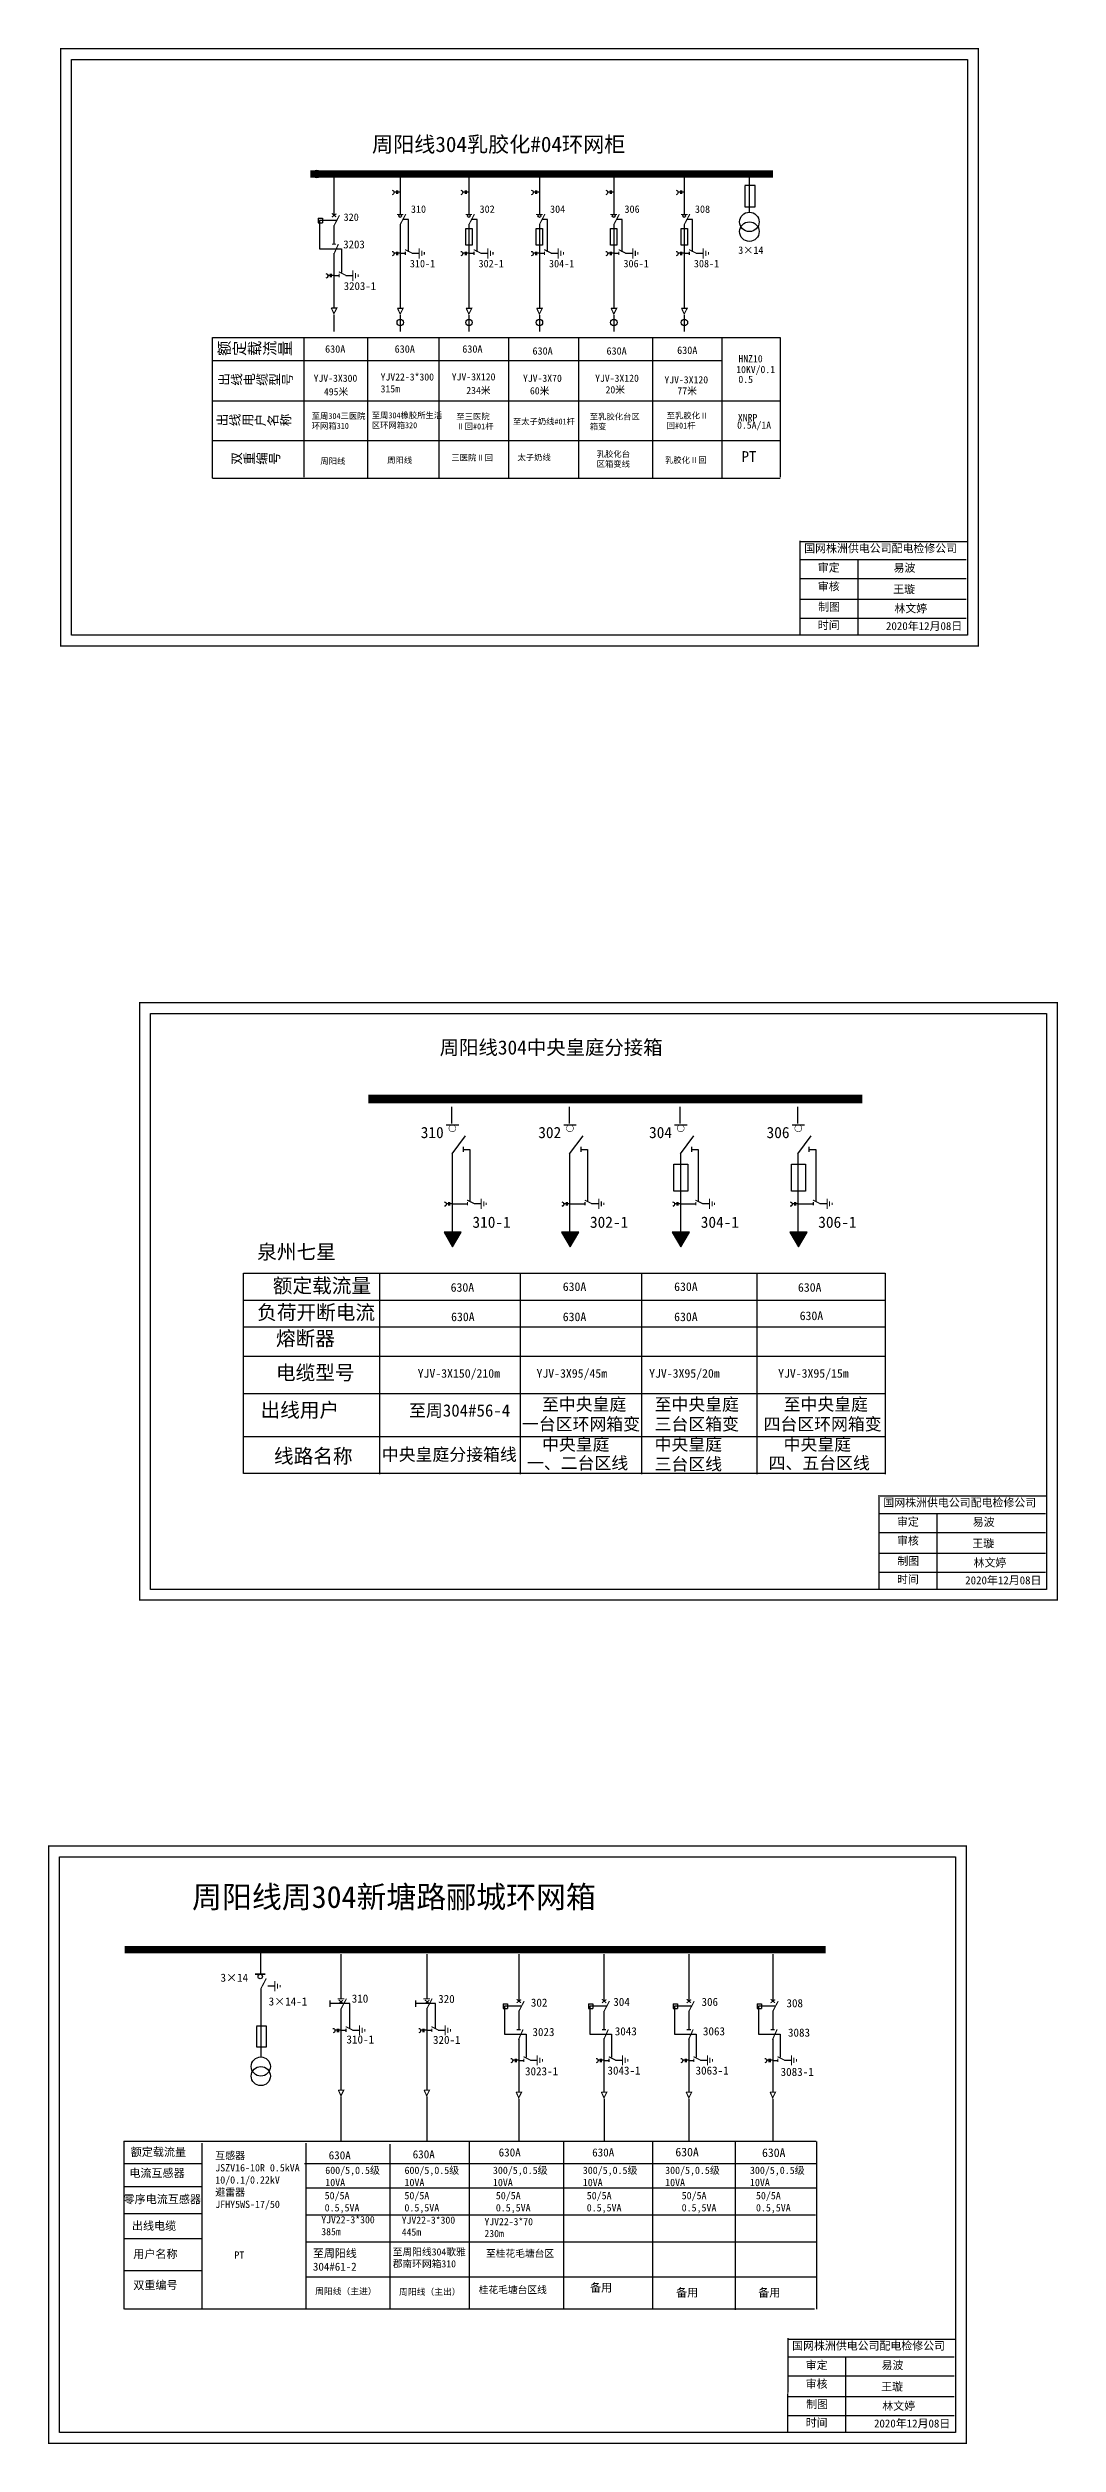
# Model space of a CAD drawing. Extents: x -172 to 477, y -577 to -246.
# Drawn here: x 147.8 to 285.9, y -577.1 to -249.4 of the extents above; entities that cross this region are included whole.
import ezdxf

# ---------------------------------------------------------------- set-up
doc = ezdxf.new("R2010")
doc.units = 0
doc.header["$LTSCALE"] = 0.774411
doc.linetypes.add('ACAD_ISO02W100', pattern=[15, 12, -3])
doc.linetypes.add('CENTER', pattern=[50.8, 31.75, -6.35, 6.35, -6.35])
doc.layers.get('0').update_dxf_attribs({"linetype": 'CONTINUOUS'})
doc.layers.add('1', color=7, linetype='CONTINUOUS')
doc.layers.add('2', color=7, linetype='CONTINUOUS')
doc.styles.add('HZ', font='')
doc.styles.add('hztxt_txtstyle_0.00_0_0', font='simkai.ttf')
doc.styles.add('hztxt_txtstyle_2.70_0_0', font='simkai.ttf', dxfattribs={"height": 2.7})
doc.styles.add('KaiTi_txtstyle_0.98_0_0', font='simkai.ttf', dxfattribs={"height": 0.976285})
doc.styles.get("Standard").update_dxf_attribs({"font": '', "height": 2.5})
doc.styles.add('STYLE1', font='simkai_0.ttf', dxfattribs={"height": 2.6})
doc.styles.add('字体', font='simkai_0.ttf', dxfattribs={"height": 2.5})
doc.styles.add('楷体_GB2312_txtstyle_1.09_0_0', font='simkai_0.ttf', dxfattribs={"height": 1.0944})
doc.styles.add('楷体_GB2312_txtstyle_3.00_0_0', font='', dxfattribs={"height": 3})
doc.styles.get('HZ').set_extended_font_data('@SimSun')
doc.styles.get('Standard').set_extended_font_data('SimSun')
doc.styles.get('楷体_GB2312_txtstyle_3.00_0_0').set_extended_font_data('SimSun')

# ---------------------------------------------------------------- blocks, each defined once
blk = doc.blocks.new('JD')
for points in [[(-2, 0.2), (-2, -0.2), (2, 0.2), (2, -0.2)], [(1, -1.2), (1, -0.8), (-1, -1.2), (-1, -0.8)], [(-0.5, -1.8), (-0.5, -2.2), (0.5, -1.8), (0.5, -2.2)]]:
    blk.add_trace(points)

msp = doc.modelspace()

# ---------------------------------------------------------------- hatches: boundary and pattern name
for points in [[(203.14, -413.36), (204.32, -411.32), (201.96, -411.32)], [(219.22, -413.36), (220.4, -411.32), (218.04, -411.32)], [(234.36, -413.36), (235.54, -411.32), (233.18, -411.32)], [(250.44, -413.36), (251.62, -411.32), (249.26, -411.32)]]:
    msp.add_hatch(color=7).paths.add_polyline_path(points)

# ---------------------------------------------------------------- linework, layer by layer
for p, q in [((186.91, -267.12), (186.91, -272.27)), ((195.96, -267.01), (195.96, -272.12)), ((205.36, -267.01), (205.36, -272.12)), ((215, -267.01), (215, -272.12)), ((225.17, -267.01), (225.17, -272.12)), ((234.81, -267.01), (234.81, -272.12)), ((244.53, -268.2), (243.12, -268.2)), ((243.12, -268.23), (243.12, -271.08)), ((243.7, -266.78), (243.7, -271.89)), ((244.53, -271.08), (244.53, -268.2)), ((243.12, -271.08), (244.53, -271.08)), ((184.74, -272.63), (184.74, -273.3)), ((184.74, -272.63), (185.35, -272.63)), ((184.74, -273.3), (185.35, -273.3)), ((185.35, -272.63), (185.35, -273.3)), ((186.91, -273.66), (186.91, -276.18)), ((195.96, -273.5), (195.96, -285)), ((205.36, -273.5), (205.36, -285)), ((215, -273.5), (215, -285)), ((225.17, -273.5), (225.17, -285)), ((234.81, -273.5), (234.81, -285)), ((186.91, -277.44), (186.91, -284.88)), ((195.96, -277.46), (196.67, -277.46)), ((197.59, -277.44), (198.55, -277.44)), ((205.36, -277.46), (206.06, -277.46)), ((206.98, -277.44), (207.94, -277.44)), ((215, -277.46), (215.7, -277.46)), ((216.62, -277.44), (217.58, -277.44)), ((225.17, -277.46), (225.88, -277.46)), ((226.8, -277.44), (227.75, -277.44)), ((234.81, -277.46), (235.51, -277.46)), ((236.43, -277.44), (237.39, -277.44)), ((186.91, -280.5), (187.61, -280.5)), ((188.53, -280.48), (189.49, -280.48)), ((170.31, -308.22), (170.32, -288.96)), ((170.32, -288.96), (247.92, -288.96)), ((182.78, -289.06), (182.78, -308.07)), ((201.27, -288.96), (201.27, -308.26)), ((210.79, -288.96), (210.79, -308.26)), ((220.37, -288.96), (220.37, -308.26)), ((230.45, -288.96), (230.45, -308.26)), ((239.96, -288.96), (239.96, -308.26)), ((247.92, -288.96), (247.92, -308.07)), ((170.35, -292.13), (239.98, -292.13)), ((170.35, -297.65), (247.93, -297.65)), ((247.93, -303.11), (170.31, -303.11)), ((247.92, -308.26), (170.31, -308.26)), ((202.26, -396.65), (203.97, -396.65)), ((204.57, -399.65), (204.57, -400.35)), ((218.34, -396.65), (220.04, -396.65)), ((220.65, -399.65), (220.65, -400.35)), ((233.49, -396.65), (235.19, -396.65)), ((235.8, -399.65), (235.8, -400.35)), ((249.56, -396.65), (251.27, -396.65)), ((251.87, -399.65), (251.87, -400.35)), ((204.59, -400.01), (205.49, -400.01)), ((205.49, -400.01), (205.49, -407.13)), ((220.66, -400.01), (221.57, -400.01)), ((221.57, -400.01), (221.57, -407.13)), ((235.81, -400.01), (236.71, -400.01)), ((236.71, -400.01), (236.71, -407.13)), ((251.89, -400.01), (252.79, -400.01)), ((252.79, -400.01), (252.79, -407.13)), ((203.1, -407.45), (205.17, -407.45)), ((206.08, -407.43), (207.03, -407.43)), ((219.17, -407.45), (221.24, -407.45)), ((222.15, -407.43), (223.1, -407.43)), ((234.32, -407.45), (236.39, -407.45)), ((237.3, -407.43), (238.25, -407.43)), ((250.4, -407.45), (252.46, -407.45)), ((253.37, -407.43), (254.32, -407.43))]:
    msp.add_line(p, q)
at = {"linetype": 'ACAD_ISO02W100'}
for p, q in [((184.93, -272.98), (184.93, -276.86)), ((187.21, -272.98), (184.93, -272.98)), ((184.93, -276.86), (187.94, -276.86)), ((187.94, -276.86), (187.94, -280.06))]:
    msp.add_line(p, q, dxfattribs=at)
at = {"linetype": 'CENTER'}
for p, q in [((186.91, -285.88), (186.91, -288.15)), ((195.97, -285.93), (195.97, -288.16)), ((205.36, -285.93), (205.36, -288.16)), ((215, -285.93), (215, -288.16)), ((225.18, -285.93), (225.18, -288.16)), ((234.81, -285.93), (234.81, -288.16))]:
    msp.add_line(p, q, dxfattribs=at)
at = {"color": 0, "linetype": 'Continuous'}
for p, q in [((191.51, -288.95), (191.51, -308.25)), ((250.63, -319.33), (273.38, -319.33)), ((258.53, -319.3), (258.53, -329.67)), ((250.63, -321.92), (273.38, -321.92)), ((250.63, -324.75), (273.38, -324.75)), ((250.63, -327.34), (273.38, -327.34)), ((261.46, -449.83), (284.21, -449.83)), ((269.36, -449.81), (269.36, -460.17)), ((261.46, -452.42), (284.21, -452.42)), ((261.46, -455.25), (284.21, -455.25)), ((261.46, -457.84), (284.21, -457.84)), ((158.18, -535.67), (252.84, -535.67)), ((158.22, -558.61), (158.22, -535.67)), ((168.85, -535.91), (168.85, -558.61)), ((183.05, -535.91), (183.05, -558.61)), ((194.57, -536.06), (194.57, -558.59)), ((205.4, -535.71), (205.4, -558.6)), ((218.29, -535.71), (218.29, -558.6)), ((230.49, -535.73), (230.49, -558.62)), ((241.76, -535.8), (241.76, -558.7)), ((252.89, -535.68), (252.89, -558.62)), ((182.88, -538.73), (252.87, -538.73)), ((183.05, -542.03), (252.89, -542.03)), ((183.05, -545.71), (252.78, -545.71)), ((183.05, -549.44), (252.97, -549.44)), ((183.1, -554.19), (252.91, -554.19)), ((252.63, -558.61), (158.29, -558.61)), ((248.99, -565.16), (271.74, -565.16)), ((256.88, -565.13), (256.88, -575.5)), ((248.99, -567.75), (271.74, -567.75)), ((248.99, -570.58), (271.74, -570.58)), ((248.99, -573.17), (271.74, -573.17))]:
    msp.add_line(p, q, dxfattribs=at)
at = {"color": 7}
for p, q in [((203.05, -396.46), (203.05, -394.18)), ((219.12, -396.46), (219.12, -394.18)), ((234.27, -396.46), (234.27, -394.18)), ((250.34, -396.46), (250.34, -394.18))]:
    msp.add_line(p, q, dxfattribs=at)
at = {"color": 0}
for p, q in [((203.06, -400.59), (203.06, -411.41)), ((219.14, -400.59), (219.14, -411.41)), ((234.28, -400.59), (234.28, -411.41)), ((250.36, -400.59), (250.36, -411.41)), ((174.53, -444.36), (174.54, -416.95)), ((174.54, -416.95), (262.29, -416.95)), ((193.12, -417.07), (193.12, -444.45)), ((212.38, -417.07), (212.38, -444.45)), ((228.96, -417.07), (228.96, -444.45)), ((244.76, -417.07), (244.76, -444.45)), ((262.29, -416.95), (262.29, -444.45)), ((174.54, -420.65), (262.29, -420.65)), ((174.54, -424.28), (262.29, -424.28)), ((174.54, -428.27), (262.29, -428.27)), ((174.54, -433.41), (262.29, -433.41)), ((262.29, -439.31), (174.53, -439.31)), ((262.29, -444.36), (174.53, -444.36)), ((176.88, -509.47), (176.88, -512.76)), ((187.87, -510.07), (187.87, -516.18)), ((199.59, -510.07), (199.59, -516.18)), ((212.18, -510.1), (212.18, -516.52)), ((223.83, -510.1), (223.83, -516.52)), ((235.43, -510.1), (235.43, -516.52)), ((246.91, -510.1), (246.91, -516.52)), ((177.88, -514.42), (178.82, -514.42)), ((176.9, -514.79), (176.9, -524.12)), ((187.87, -517.54), (187.87, -528.65)), ((199.59, -517.54), (199.59, -528.65)), ((210.04, -516.87), (210.64, -516.87)), ((210.04, -516.87), (210.04, -517.53)), ((210.04, -517.53), (210.64, -517.53)), ((210.64, -516.87), (210.64, -517.53)), ((221.7, -516.87), (222.3, -516.87)), ((221.7, -516.87), (221.7, -517.53)), ((221.7, -517.53), (222.3, -517.53)), ((222.3, -516.87), (222.3, -517.53)), ((233.3, -516.87), (233.9, -516.87)), ((233.3, -516.87), (233.3, -517.53)), ((233.3, -517.53), (233.9, -517.53)), ((233.9, -516.87), (233.9, -517.53)), ((244.78, -516.87), (245.38, -516.87)), ((244.78, -516.87), (244.78, -517.53)), ((244.78, -517.53), (245.38, -517.53)), ((245.38, -516.87), (245.38, -517.53)), ((187.87, -520.49), (188.56, -520.49)), ((189.46, -520.47), (190.4, -520.47)), ((199.59, -520.49), (200.28, -520.49)), ((201.18, -520.47), (202.12, -520.47)), ((212.18, -517.88), (212.18, -520.36)), ((223.83, -517.88), (223.83, -520.36)), ((235.43, -517.88), (235.43, -520.36)), ((246.91, -517.88), (246.91, -520.36)), ((212.18, -521.6), (212.18, -528.9)), ((223.83, -521.6), (223.83, -528.9)), ((235.43, -521.6), (235.43, -528.9)), ((246.91, -521.6), (246.91, -528.9)), ((212.18, -524.6), (212.87, -524.6)), ((213.77, -524.58), (214.71, -524.58)), ((223.83, -524.6), (224.52, -524.6)), ((225.43, -524.58), (226.37, -524.58)), ((235.43, -524.6), (236.12, -524.6)), ((237.02, -524.58), (237.97, -524.58)), ((246.91, -524.6), (247.6, -524.6)), ((248.5, -524.58), (249.44, -524.58)), ((168.94, -538.75), (158.24, -538.75)), ((168.9, -541.9), (158.2, -541.9)), ((168.9, -545.61), (158.2, -545.61)), ((168.86, -549), (158.16, -549)), ((168.9, -553.41), (158.2, -553.41))]:
    msp.add_line(p, q, dxfattribs=at)
at = {"color": 0, "linetype": 'ACAD_ISO02W100'}
for p, q in [((212.47, -517.21), (210.24, -517.21)), ((210.24, -517.21), (210.24, -521.02)), ((224.13, -517.21), (221.89, -517.21)), ((221.89, -517.21), (221.89, -521.02)), ((235.73, -517.21), (233.49, -517.21)), ((233.49, -517.21), (233.49, -521.02)), ((247.21, -517.21), (244.97, -517.21)), ((244.97, -517.21), (244.97, -521.02)), ((210.24, -521.02), (213.19, -521.02)), ((213.19, -521.02), (213.19, -524.17)), ((221.89, -521.02), (224.85, -521.02)), ((224.85, -521.02), (224.85, -524.17)), ((233.49, -521.02), (236.45, -521.02)), ((236.45, -521.02), (236.45, -524.17)), ((244.97, -521.02), (247.92, -521.02)), ((247.92, -521.02), (247.92, -524.17))]:
    msp.add_line(p, q, dxfattribs=at)
at = {"color": 0, "linetype": 'CENTER'}
for p, q in [((187.87, -529.54), (187.87, -535.68)), ((199.59, -529.54), (199.59, -535.68)), ((212.18, -529.88), (212.18, -535.65)), ((223.84, -529.88), (223.84, -535.65)), ((235.44, -529.88), (235.44, -535.65)), ((246.91, -529.88), (246.91, -535.65))]:
    msp.add_line(p, q, dxfattribs=at)
at = {"color": 0, "linetype": 'Continuous', "const_width": 0.182}
for points in [[(149.53, -249.46), (275.01, -249.46), (275.01, -331.16), (149.53, -331.16)], [(160.36, -379.96), (285.84, -379.96), (285.84, -461.66), (160.36, -461.66)], [(147.89, -495.29), (273.37, -495.29), (273.37, -576.99), (147.89, -576.99)]]:
    msp.add_lwpolyline(points, close=True, dxfattribs=at)
at = {"color": 0, "linetype": 'Continuous'}
for points in [[(151.01, -250.93), (273.54, -250.93), (273.54, -329.69), (151.01, -329.69)], [(204.93, -274.05), (205.79, -274.05), (205.79, -276.36), (204.93, -276.36)], [(214.57, -274.05), (215.44, -274.05), (215.44, -276.36), (214.57, -276.36)], [(224.71, -274.05), (225.58, -274.05), (225.58, -276.36), (224.71, -276.36)], [(234.38, -274.05), (235.25, -274.05), (235.25, -276.36), (234.38, -276.36)], [(161.84, -381.44), (284.37, -381.44), (284.37, -460.19), (161.84, -460.19)], [(233.4, -402.01), (235.31, -402.01), (235.31, -405.74), (233.4, -405.74)], [(249.49, -402.01), (251.41, -402.01), (251.41, -405.74), (249.49, -405.74)], [(149.36, -496.76), (271.89, -496.76), (271.89, -575.52), (149.36, -575.52)]]:
    msp.add_lwpolyline(points, close=True, dxfattribs=at)
for points, const_width in [([(183.69, -266.6), (246.93, -266.6)], 1.02), ([(186.62, -272.5), (187.24, -272.04)], 0.153), ([(186.62, -271.99), (187.22, -272.49)], 0.153), ([(186.91, -273.7), (187.67, -272.25)], 0.153), ([(195.51, -272.14), (196.41, -272.14)], 0.153), ([(195.96, -273.54), (196.73, -272.1)], 0.153), ([(204.91, -272.14), (205.81, -272.14)], 0.153), ([(205.36, -273.54), (206.12, -272.1)], 0.153), ([(214.55, -272.14), (215.45, -272.14)], 0.153), ([(215, -273.54), (215.76, -272.1)], 0.153), ([(224.72, -272.14), (225.62, -272.14)], 0.153), ([(225.17, -273.54), (225.94, -272.1)], 0.153), ([(234.36, -272.14), (235.26, -272.14)], 0.153), ([(234.81, -273.54), (235.57, -272.1)], 0.153), ([(186.63, -276.22), (187.2, -276.22)], 0.153), ([(186.88, -277.63), (187.52, -276.19)], 0.153), ([(196.63, -276.95), (197.65, -277.46)], 0.153), ([(196.67, -277.23), (196.67, -277.7)], 0.153), ([(206.03, -276.95), (207.04, -277.46)], 0.153), ([(206.06, -277.23), (206.06, -277.7)], 0.153), ([(215.66, -276.95), (216.68, -277.46)], 0.153), ([(215.7, -277.23), (215.7, -277.7)], 0.153), ([(225.84, -276.95), (226.85, -277.46)], 0.153), ([(225.88, -277.23), (225.88, -277.7)], 0.153), ([(235.47, -276.95), (236.49, -277.46)], 0.153), ([(235.51, -277.23), (235.51, -277.7)], 0.153), ([(187.57, -279.99), (188.59, -280.5)], 0.153), ([(187.61, -280.26), (187.61, -280.73)], 0.153), ([(186.53, -284.93), (187.31, -284.93), (186.91, -285.71), (186.54, -284.91)], 0.153), ([(195.59, -284.98), (196.37, -284.98), (195.97, -285.76), (195.6, -284.96)], 0.153), ([(204.99, -284.98), (205.76, -284.98), (205.36, -285.76), (204.99, -284.96)], 0.153), ([(214.62, -284.98), (215.4, -284.98), (215, -285.76), (214.63, -284.96)], 0.153), ([(224.8, -284.98), (225.57, -284.98), (225.18, -285.76), (224.81, -284.96)], 0.153), ([(234.43, -284.98), (235.21, -284.98), (234.81, -285.76), (234.44, -284.96)], 0.153), ([(202.26, -396.65), (203.97, -396.65)], 0.145), ([(218.34, -396.65), (220.04, -396.65)], 0.145), ([(233.49, -396.65), (235.19, -396.65)], 0.145), ([(249.56, -396.65), (251.27, -396.65)], 0.145), ([(205.13, -406.95), (206.14, -407.45)], 0.151), ([(205.17, -407.22), (205.17, -407.68)], 0.151), ([(221.2, -406.95), (222.21, -407.45)], 0.151), ([(221.24, -407.22), (221.24, -407.68)], 0.151), ([(236.35, -406.95), (237.36, -407.45)], 0.151), ([(236.39, -407.22), (236.39, -407.68)], 0.151), ([(252.42, -406.95), (253.43, -407.45)], 0.151), ([(252.46, -407.22), (252.46, -407.68)], 0.151)]:
    msp.add_lwpolyline(points, dxfattribs=dict(const_width=const_width))
for points in [[(194.86, -268.82, -0.877934), (194.87, -269.44)], [(204.25, -268.82, -0.877934), (204.26, -269.44)], [(213.89, -268.82, -0.877934), (213.9, -269.44)], [(224.07, -268.82, -0.877934), (224.08, -269.44)], [(233.7, -268.82, -0.877934), (233.71, -269.44)], [(194.86, -277.19, -0.877934), (194.87, -277.81)], [(204.25, -277.19, -0.877934), (204.26, -277.81)], [(213.89, -277.19, -0.877934), (213.9, -277.81)], [(224.07, -277.19, -0.877934), (224.08, -277.81)], [(233.7, -277.19, -0.877934), (233.71, -277.81)], [(185.8, -280.23, -0.877934), (185.81, -280.85)], [(202, -407.18, -0.877934), (202.01, -407.8)], [(218.07, -407.18, -0.877934), (218.09, -407.8)], [(233.22, -407.18, -0.877934), (233.23, -407.8)], [(249.3, -407.18, -0.877934), (249.31, -407.8)]]:
    msp.add_lwpolyline(points, format="xyb")
for points in [[(195.45, -269.08), (195.13, -269.08)], [(195.45, -268.87), (195.45, -269.33)], [(195.59, -268.87), (195.59, -269.33)], [(195.96, -269.08), (195.59, -269.08)], [(204.85, -269.08), (204.53, -269.08)], [(204.85, -268.87), (204.85, -269.33)], [(204.99, -268.87), (204.99, -269.33)], [(205.36, -269.08), (204.99, -269.08)], [(214.48, -269.08), (214.16, -269.08)], [(214.48, -268.87), (214.48, -269.33)], [(214.63, -268.87), (214.63, -269.33)], [(214.99, -269.08), (214.63, -269.08)], [(224.66, -269.08), (224.34, -269.08)], [(224.66, -268.87), (224.66, -269.33)], [(224.8, -268.87), (224.8, -269.33)], [(225.17, -269.08), (224.8, -269.08)], [(234.3, -269.08), (233.98, -269.08)], [(234.3, -268.87), (234.3, -269.33)], [(234.44, -268.87), (234.44, -269.33)], [(234.81, -269.08), (234.44, -269.08)], [(195.45, -277.45), (195.13, -277.45)], [(195.45, -277.24), (195.45, -277.7)], [(195.59, -277.24), (195.59, -277.7)], [(195.96, -277.45), (195.59, -277.45)], [(204.85, -277.45), (204.53, -277.45)], [(204.85, -277.24), (204.85, -277.7)], [(204.99, -277.24), (204.99, -277.7)], [(205.36, -277.45), (204.99, -277.45)], [(214.48, -277.45), (214.16, -277.45)], [(214.48, -277.24), (214.48, -277.7)], [(214.63, -277.24), (214.63, -277.7)], [(214.99, -277.45), (214.63, -277.45)], [(224.66, -277.45), (224.34, -277.45)], [(224.66, -277.24), (224.66, -277.7)], [(224.8, -277.24), (224.8, -277.7)], [(225.17, -277.45), (224.8, -277.45)], [(234.3, -277.45), (233.98, -277.45)], [(234.3, -277.24), (234.3, -277.7)], [(234.44, -277.24), (234.44, -277.7)], [(234.81, -277.45), (234.44, -277.45)], [(186.39, -280.49), (186.07, -280.49)], [(186.39, -280.28), (186.39, -280.74)], [(186.54, -280.28), (186.54, -280.74)], [(186.91, -280.49), (186.54, -280.49)], [(202.59, -407.44), (202.27, -407.44)], [(202.59, -407.23), (202.59, -407.69)], [(202.73, -407.23), (202.73, -407.69)], [(203.1, -407.44), (202.73, -407.44)], [(218.66, -407.44), (218.35, -407.44)], [(218.66, -407.23), (218.66, -407.69)], [(218.81, -407.23), (218.81, -407.69)], [(219.17, -407.44), (218.81, -407.44)], [(233.81, -407.44), (233.49, -407.44)], [(233.81, -407.23), (233.81, -407.69)], [(233.95, -407.23), (233.95, -407.69)], [(234.32, -407.44), (233.95, -407.44)], [(249.89, -407.44), (249.57, -407.44)], [(249.89, -407.23), (249.89, -407.69)], [(250.03, -407.23), (250.03, -407.69)], [(250.39, -407.44), (250.03, -407.44)]]:
    msp.add_lwpolyline(points)
at = {"linetype": 'ACAD_ISO02W100'}
for points in [[(197.1, -277.24), (197.1, -272.84), (196.34, -272.84)], [(206.49, -277.24), (206.49, -272.84), (205.73, -272.84)], [(216.13, -277.24), (216.13, -272.84), (215.37, -272.84)], [(226.31, -277.24), (226.31, -272.84), (225.55, -272.84)], [(235.94, -277.24), (235.94, -272.84), (235.18, -272.84)]]:
    msp.add_lwpolyline(points, dxfattribs=at)
at = {"color": 0, "linetype": 'Continuous', "const_width": 0.182}
for points in [[(250.63, -316.75), (250.62, -329.62)], [(250.73, -316.91), (273.49, -316.91)], [(261.46, -447.26), (261.45, -460.13)], [(261.56, -447.41), (284.31, -447.41)], [(248.99, -562.58), (248.97, -575.45)], [(249.09, -562.74), (271.84, -562.74)]]:
    msp.add_lwpolyline(points, dxfattribs=at)
at = {"color": 0}
for points, const_width in [([(191.59, -393.12), (259.18, -393.12)], 1.18), ([(158.29, -509.47), (254.14, -509.47)], 0.998), ([(176.13, -512.8), (177.53, -512.8)], 0.238), ([(176.9, -514.83), (177.65, -513.41)], 0.15), ([(187.43, -516.2), (188.31, -516.2)], 0.15), ([(187.56, -516.83), (188.16, -516.37)], 0.15), ([(187.56, -516.33), (188.15, -516.82)], 0.15), ([(187.87, -517.58), (188.62, -516.16)], 0.15), ([(199.15, -516.2), (200.03, -516.2)], 0.15), ([(199.35, -516.84), (199.95, -516.39)], 0.15), ([(199.35, -516.34), (199.94, -516.83)], 0.15), ([(199.59, -517.58), (200.34, -516.16)], 0.15), ([(211.9, -516.24), (212.48, -516.73)], 0.15), ([(211.89, -516.74), (212.5, -516.29)], 0.15), ([(212.18, -517.92), (212.92, -516.5)], 0.15), ([(223.55, -516.74), (224.16, -516.29)], 0.15), ([(223.55, -516.24), (224.14, -516.73)], 0.15), ([(223.83, -517.92), (224.58, -516.5)], 0.15), ([(235.15, -516.74), (235.75, -516.29)], 0.15), ([(235.15, -516.24), (235.74, -516.73)], 0.15), ([(235.43, -517.92), (236.18, -516.5)], 0.15), ([(246.63, -516.24), (247.22, -516.73)], 0.15), ([(246.62, -516.74), (247.23, -516.29)], 0.15), ([(246.91, -517.92), (247.66, -516.5)], 0.15), ([(188.52, -519.99), (189.52, -520.49)], 0.15), ([(188.56, -520.26), (188.56, -520.72)], 0.15), ([(200.24, -519.99), (201.24, -520.49)], 0.15), ([(200.28, -520.26), (200.28, -520.72)], 0.15), ([(211.91, -520.4), (212.46, -520.4)], 0.15), ([(212.14, -521.78), (212.77, -520.37)], 0.15), ([(223.56, -520.4), (224.12, -520.4)], 0.15), ([(223.8, -521.78), (224.43, -520.37)], 0.15), ([(235.16, -520.4), (235.72, -520.4)], 0.15), ([(235.4, -521.78), (236.03, -520.37)], 0.15), ([(246.64, -520.4), (247.19, -520.4)], 0.15), ([(246.88, -521.78), (247.51, -520.37)], 0.15), ([(212.83, -524.1), (213.83, -524.6)], 0.15), ([(212.87, -524.37), (212.87, -524.83)], 0.15), ([(224.49, -524.1), (225.48, -524.6)], 0.15), ([(224.52, -524.37), (224.52, -524.83)], 0.15), ([(236.08, -524.1), (237.08, -524.6)], 0.15), ([(236.12, -524.37), (236.12, -524.83)], 0.15), ([(247.56, -524.1), (248.56, -524.6)], 0.15), ([(247.6, -524.37), (247.6, -524.83)], 0.15), ([(187.5, -528.67), (188.26, -528.67), (187.87, -529.44), (187.51, -528.65)], 0.15), ([(199.22, -528.67), (199.98, -528.67), (199.59, -529.44), (199.23, -528.65)], 0.15), ([(211.81, -528.95), (212.57, -528.95), (212.18, -529.72), (211.82, -528.93)], 0.15), ([(223.47, -528.95), (224.23, -528.95), (223.84, -529.72), (223.47, -528.93)], 0.15), ([(235.06, -528.95), (235.83, -528.95), (235.44, -529.72), (235.07, -528.93)], 0.15), ([(246.54, -528.95), (247.3, -528.95), (246.91, -529.72), (246.55, -528.93)], 0.15)]:
    msp.add_lwpolyline(points, dxfattribs=dict(at, const_width=const_width))
at = {"const_width": 0.0725}
for points in [[(202.64, -397.13, 1), (203.58, -397.13, 1)], [(218.71, -397.13, 1), (219.65, -397.13, 1)], [(233.86, -397.13, 1), (234.8, -397.13, 1)], [(249.93, -397.13, 1), (250.88, -397.13, 1)]]:
    msp.add_lwpolyline(points, format="xyb", close=True, dxfattribs=at)
at = {"color": 7}
for points in [[(203.14, -413.36), (204.32, -411.32), (201.96, -411.32)], [(219.22, -413.36), (220.4, -411.32), (218.04, -411.32)], [(234.36, -413.36), (235.54, -411.32), (233.18, -411.32)], [(250.44, -413.36), (251.62, -411.32), (249.26, -411.32)]]:
    msp.add_lwpolyline(points, close=True, dxfattribs=at)
at = {"color": 0}
for points in [[(186.36, -516.43), (186.36, -517.26)], [(198.08, -516.43), (198.08, -517.26)], [(176.31, -519.96), (176.31, -522.76), (177.69, -522.76), (177.69, -519.92), (176.31, -519.92)], [(187.36, -520.48), (187.05, -520.48)], [(187.36, -520.27), (187.36, -520.73)], [(187.51, -520.27), (187.51, -520.73)], [(187.87, -520.48), (187.51, -520.48)], [(199.08, -520.48), (198.77, -520.48)], [(199.08, -520.27), (199.08, -520.73)], [(199.22, -520.27), (199.22, -520.73)], [(199.59, -520.48), (199.22, -520.48)], [(211.67, -524.59), (211.36, -524.59)], [(211.67, -524.38), (211.67, -524.83)], [(211.81, -524.38), (211.81, -524.83)], [(212.17, -524.59), (211.81, -524.59)], [(223.33, -524.59), (223.01, -524.59)], [(223.33, -524.38), (223.33, -524.83)], [(223.47, -524.38), (223.47, -524.83)], [(223.83, -524.59), (223.47, -524.59)], [(234.93, -524.59), (234.61, -524.59)], [(234.93, -524.38), (234.93, -524.83)], [(235.07, -524.38), (235.07, -524.83)], [(235.43, -524.59), (235.07, -524.59)], [(246.4, -524.59), (246.09, -524.59)], [(246.4, -524.38), (246.4, -524.83)], [(246.54, -524.38), (246.54, -524.83)], [(246.91, -524.59), (246.54, -524.59)]]:
    msp.add_lwpolyline(points, dxfattribs=at)
at = {"color": 0, "linetype": 'ACAD_ISO02W100'}
for points in [[(189.1, -520.26), (189.1, -516.84), (186.36, -516.84)], [(200.81, -520.26), (200.81, -516.84), (198.08, -516.84)]]:
    msp.add_lwpolyline(points, dxfattribs=at)
at = {"color": 0}
for points in [[(186.78, -520.23, -0.877934), (186.79, -520.83)], [(198.5, -520.23, -0.877934), (198.51, -520.83)], [(211.09, -524.33, -0.877934), (211.1, -524.94)], [(222.75, -524.33, -0.877934), (222.76, -524.94)], [(234.34, -524.33, -0.877934), (234.35, -524.94)], [(245.82, -524.33, -0.877934), (245.83, -524.94)]]:
    msp.add_lwpolyline(points, format="xyb", dxfattribs=at)
for centre, radius in [((184.57, -266.61), 0.506), ((195.96, -272.35), 0.195), ((205.36, -272.35), 0.195), ((215, -272.35), 0.195), ((225.17, -272.35), 0.195), ((234.81, -272.35), 0.195), ((195.98, -286.93), 0.44), ((205.38, -286.93), 0.44), ((215.01, -286.93), 0.44), ((225.19, -286.93), 0.44), ((234.83, -286.93), 0.44)]:
    msp.add_circle(centre, radius)
msp.add_circle((176.83, -513.14), 0.305, dxfattribs=at)
at = {"layer": '1'}
for points in [[(202, -407.18, -0.877934), (202.01, -407.79)], [(218.07, -407.18, -0.877934), (218.08, -407.79)], [(233.22, -407.18, -0.877934), (233.23, -407.79)], [(249.29, -407.18, -0.877934), (249.31, -407.79)]]:
    msp.add_lwpolyline(points, format="xyb", dxfattribs=at)
at = {"layer": '2'}
for p, q in [((203.06, -400.61), (204.89, -398.16)), ((219.14, -400.61), (220.97, -398.16)), ((234.28, -400.61), (236.12, -398.16)), ((250.36, -400.61), (252.19, -398.16))]:
    msp.add_line(p, q, dxfattribs=at)
at = {"layer": '2', "color": 3}
for centre in [(243.72, -273.16), (243.72, -274.49)]:
    msp.add_circle(centre, 1.33, dxfattribs=at)
at = {"layer": '2', "color": 0}
for centre in [(176.91, -525.45), (176.91, -526.75)]:
    msp.add_circle(centre, 1.31, dxfattribs=at)

# ---------------------------------------------------------------- block references
at = {"rotation": 90}
for p, xscale, yscale, zscale in [((198.56, -277.47), 0.3558513296084413, 0.3558513296084413, 0.3558513296084485), ((207.95, -277.47), 0.3558513296084413, 0.3558513296084413, 0.3558513296084485), ((217.59, -277.47), 0.3558513296084413, 0.3558513296084413, 0.3558513296084485), ((227.77, -277.47), 0.3558513296084413, 0.3558513296084413, 0.3558513296084485), ((237.4, -277.47), 0.3558513296084413, 0.3558513296084413, 0.3558513296084485), ((189.5, -280.51), 0.3558513296084413, 0.3558513296084413, 0.3558513296084485), ((207.04, -407.46), 0.3530746212448292, 0.3530746212448292, 0.3530746213075272), ((223.12, -407.46), 0.3530746212448292, 0.3530746212448292, 0.3530746213075272), ((238.26, -407.46), 0.3530746212448292, 0.3530746212448292, 0.3530746213075272), ((254.34, -407.46), 0.3530746212448292, 0.3530746212448292, 0.3530746213075272)]:
    msp.add_blockref('JD', p, dxfattribs=dict(at, xscale=xscale, yscale=yscale, zscale=zscale))
at = {"color": 0, "xscale": 0.3494655254594363, "yscale": 0.3494655254594363, "zscale": 0.3494655254594363, "rotation": 90}
for p in [(178.84, -514.45), (190.42, -520.5), (202.14, -520.5), (214.72, -524.6), (226.38, -524.6), (237.98, -524.6), (249.46, -524.6)]:
    msp.add_blockref('JD', p, dxfattribs=at)

# ---------------------------------------------------------------- texts
for s, height, p in [('310', 1.017, (197.43, -271.92)), ('302', 1.017, (206.82, -271.92)), ('304', 1.017, (216.46, -271.92)), ('306', 1.017, (226.64, -271.92)), ('308', 1.017, (236.27, -271.92)), ('320', 1.017, (188.23, -273.02)), ('3203', 1.084, (188.18, -276.78)), ('310-1', 1.017, (197.29, -279.37)), ('302-1', 1.017, (206.68, -279.37)), ('304-1', 1.017, (216.32, -279.37)), ('306-1', 1.017, (226.5, -279.37)), ('308-1', 1.017, (236.13, -279.37)), ('3×14', 1.017, (242.19, -277.53)), ('3203-1', 1.084, (188.25, -282.48)), ('630A', 1.017, (185.7, -291.05)), ('630A', 1.017, (195.21, -291.05)), ('630A', 1.017, (204.46, -291.05)), ('630A', 1.017, (214.06, -291.32)), ('630A', 1.017, (224.18, -291.32)), ('630A', 1.017, (233.84, -291.22)), ('HNZ10', 0.976, (242.22, -292.36)), ('YJV-3X300', 0.976, (184.13, -295.03)), ('YJV-3X120', 0.976, (203.02, -294.84)), ('YJV-3X70', 0.976, (212.76, -295.03)), ('YJV-3X120', 0.976, (222.63, -295.03)), ('YJV-3X120', 0.976, (232.1, -295.24)), ('10KV/0.1', 0.976, (241.92, -293.84)), ('0.5', 0.976, (242.22, -295.19)), ('495米', 0.976, (185.54, -296.87)), ('234米', 0.976, (205.01, -296.7)), ('60米', 0.976, (213.71, -296.75)), ('20米', 0.976, (224.05, -296.61)), ('77米', 0.976, (233.88, -296.75)), ('0.5A/1A', 0.976, (242.04, -301.44)), ('XNRP', 0.976, (242.15, -300.42))]:
    msp.add_text(s, height=height).set_placement(p)
at = {"style": 'HZ'}
for s, height, p in [('额定载流量', 1.525, (170.85, -291.25)), ('出线电缆型号', 1.271, (171, -295.37)), ('出线用户名称', 1.271, (170.76, -300.91)), ('双重编号', 1.271, (172.71, -306.17)), ('PT', 1.464, (242.67, -305.98))]:
    msp.add_text(s, height=height, dxfattribs=at).set_placement(p)
at = {"color": 0}
for s, height, p in [('310', 1.538, (198.78, -398.47)), ('302', 1.538, (214.85, -398.47)), ('304', 1.538, (230, -398.47)), ('306', 1.538, (246.07, -398.47)), ('310-1', 1.538, (205.85, -410.74)), ('302-1', 1.538, (221.92, -410.74)), ('304-1', 1.538, (237.07, -410.74)), ('306-1', 1.538, (253.14, -410.74)), ('630A', 1.182, (202.87, -419.48)), ('630A', 1.182, (218.2, -419.38)), ('630A', 1.182, (233.43, -419.38)), ('630A', 1.182, (250.36, -419.48)), ('630A', 1.182, (202.93, -423.5)), ('630A', 1.182, (218.2, -423.5)), ('630A', 1.182, (233.43, -423.5)), ('630A', 1.182, (250.6, -423.36)), ('YJV-3X150/210m', 1.1823, (198.36, -431.24)), ('YJV-3X95/45m', 1.1823, (214.61, -431.24)), ('YJV-3X95/20m', 1.1823, (230.01, -431.24)), ('YJV-3X95/15m', 1.1823, (247.65, -431.24))]:
    msp.add_text(s, height=height, dxfattribs=at).set_placement(p)
at = {"color": 0, "linetype": 'Continuous', "style": 'hztxt_txtstyle_2.70_0_0'}
for s, p in [('3×14', (171.4, -513.85)), ('3×14-1', (177.98, -517.1)), ('310', (189.34, -516.71)), ('320', (201.16, -516.76)), ('302', (213.84, -517.26)), ('304', (225.11, -517.16)), ('306', (237.17, -517.16)), ('308', (248.79, -517.34)), ('3023', (214.05, -521.28)), ('3043', (225.31, -521.18)), ('3063', (237.37, -521.18)), ('3083', (249, -521.36)), ('310-1', (188.62, -522.3)), ('320-1', (200.45, -522.36)), ('3023-1', (213.04, -526.65)), ('3043-1', (224.31, -526.55)), ('3063-1', (236.36, -526.55)), ('3083-1', (247.99, -526.73))]:
    msp.add_text(s, height=1.109, dxfattribs=at).set_placement(p)
at = {"insert": (193.29, -293.88), "char_height": 0.976, "width": 10.6681, "attachment_point": 1}
msp.add_mtext('YJV22-3*300\\P315m', dxfattribs=at)
at = {"linetype": 'Continuous', "char_height": 0.8134, "attachment_point": 1, "style": '字体'}
for s, insert, width in [('{\\fSimSun|b0|i0|c134|p2;至周304三医院\\P环网箱310}', (183.87, -299.3), 8.3747), ('{\\fSimSun|b0|i0|c134|p2;至周304橡胶所生活区环网箱320}', (192.08, -299.21), 9.6342), ('{\\fSimSun|b0|i0|c134|p2;至三医院\\PⅡ回#01杆}', (203.65, -299.37), 9.9111), ('{\\fSimSun|b0|i0|c134|p2;至太子奶线#01杆}', (211.38, -300.05), 9.1911), ('{\\fSimSun|b0|i0|c134|p2;至乳胶化台区箱变}', (221.89, -299.39), 7.1456), ('{\\fSimSun|b0|i0|c134|p2;至乳胶化Ⅱ\\P回#01杆}', (232.41, -299.25), 8.3704), ('{\\fSimSun|b0|i0|c134|p2;乳胶化台区箱变线}', (222.84, -304.5), 5.2943), ('{\\fSimSun|b0|i0|c134|p2;周阳线}', (185.05, -305.47), 9.1776), ('{\\fSimSun|b0|i0|c134|p2;周阳线}', (194.19, -305.35), 9.1776), ('{\\fSimSun|b0|i0|c134|p2;三医院Ⅱ回}', (202.97, -305), 9.9111), ('{\\fSimSun|b0|i0|c134|p2;太子奶线}', (212.01, -304.96), 7.6366), ('{\\fSimSun|b0|i0|c134|p2;乳胶化Ⅱ回}', (232.18, -305.33), 8.596)]:
    msp.add_mtext(s, dxfattribs=dict(at, insert=insert, width=width))
at = {"color": 0, "linetype": 'Continuous', "attachment_point": 1}
for s, insert, char_height, width, style in [('国网株洲供电公司配电检修公司', (251.22, -317.26), 1.0944, 29.9201, '字体'), ('\\f\uffbfﾬￌﾣﾤ_GB2312|b0|i0|c134|p49;审定', (253.08, -319.9), 1.0944, 8.5588, '字体'), ('易波', (263.44, -319.92), 1.094, 8.5588, '字体'), ('\\f\uffbfﾬￌﾣﾤ_GB2312|b0|i0|c134|p49;审核', (253.08, -322.47), 1.0944, 8.5588, '字体'), ('王璇', (263.39, -322.85), 1.094, 8.5588, '字体'), ('\\f\uffbfﾬￌﾣﾤ_GB2312|b0|i0|c134|p49;制图', (253.13, -325.26), 1.0944, 8.5588, '字体'), ('\\f\uffbfﾬￌﾣﾤ_GB2312|b0|i0|c134|p49;时间', (253.08, -327.77), 1.0944, 8.5588, '字体'), ('林文婷', (263.55, -325.49), 1.094, 8.5588, '字体'), ('国网株洲供电公司配电检修公司', (262.04, -447.77), 1.0944, 29.9201, '字体'), ('\\f\uffbfﾬￌﾣﾤ_GB2312|b0|i0|c134|p49;审定', (263.9, -450.4), 1.0944, 8.5588, '字体'), ('易波', (274.27, -450.42), 1.094, 8.5588, '字体'), ('\\f\uffbfﾬￌﾣﾤ_GB2312|b0|i0|c134|p49;审核', (263.9, -452.98), 1.0944, 8.5588, '字体'), ('王璇', (274.21, -453.35), 1.094, 8.5588, '字体'), ('\\f\uffbfﾬￌﾣﾤ_GB2312|b0|i0|c134|p49;制图', (263.96, -455.76), 1.0944, 8.5588, '字体'), ('\\f\uffbfﾬￌﾣﾤ_GB2312|b0|i0|c134|p49;时间', (263.9, -458.27), 1.0944, 8.5588, '字体'), ('林文婷', (274.37, -455.99), 1.094, 8.5588, '字体'), ('{\\fSimSun|b0|i0|c134|p2;额定载流量}', (159.12, -536.58), 1.1094, 17.8852, 'hztxt_txtstyle_2.70_0_0'), ('\\A1;{\\fSimSun|b0|i0|c134|p2;互感器\\PJSZV16-10R 0.5kVA\\P10/0.1/0.22kV\\P避雷器\\PJFHY5WS-17/50}', (170.68, -537.13), 0.9985, 18.4113, 'hztxt_txtstyle_2.70_0_0'), ('{\\fSimSun|b0|i0|c134|p2;630A}', (186.19, -537.03), 1.1094, 17.8852, 'hztxt_txtstyle_2.70_0_0'), ('{\\fSimSun|b0|i0|c134|p2;630A}', (197.68, -536.9), 1.1094, 17.8852, 'hztxt_txtstyle_2.70_0_0'), ('{\\fSimSun|b0|i0|c134|p2;630A}', (209.43, -536.64), 1.1094, 17.8852, 'hztxt_txtstyle_2.70_0_0'), ('{\\fSimSun|b0|i0|c134|p2;630A}', (222.22, -536.64), 1.1094, 17.8852, 'hztxt_txtstyle_2.70_0_0'), ('{\\fSimSun|b0|i0|c134|p2;630A}', (233.6, -536.55), 1.1757, 9.454, 'hztxt_txtstyle_0.00_0_0'), ('{\\fSimSun|b0|i0|c134|p2;630A}', (245.45, -536.64), 1.1757, 9.454, 'hztxt_txtstyle_0.00_0_0'), ('{\\fSimSun|b0|i0|c134|p2;电流互感器}', (158.93, -539.46), 1.1094, 17.8852, 'hztxt_txtstyle_2.70_0_0'), ('\\A1;{\\fSimSun|b0|i0|c134|p2;600/5,0.5级\\P10VA}', (185.72, -539.14), 0.9985, 18.4113, 'hztxt_txtstyle_2.70_0_0'), ('\\A1;{\\fSimSun|b0|i0|c134|p2;600/5,0.5级\\P10VA}', (196.56, -539.14), 0.9985, 18.4113, 'hztxt_txtstyle_2.70_0_0'), ('\\A1;{\\fSimSun|b0|i0|c134|p2;300/5,0.5级\\P10VA}', (208.65, -539.14), 0.9985, 18.4113, 'hztxt_txtstyle_2.70_0_0'), ('\\A1;{\\fSimSun|b0|i0|c134|p2;300/5,0.5级\\P10VA}', (220.94, -539.14), 0.9985, 18.4113, 'hztxt_txtstyle_2.70_0_0'), ('\\A1;{\\fSimSun|b0|i0|c134|p2;300/5,0.5级\\P10VA}', (232.2, -539.14), 0.9985, 18.4113, 'hztxt_txtstyle_2.70_0_0'), ('\\A1;{\\fSimSun|b0|i0|c134|p2;300/5,0.5级\\P10VA}', (243.8, -539.14), 0.9985, 18.4113, 'hztxt_txtstyle_2.70_0_0'), ('{\\fSimSun|b0|i0|c134|p2;零序电流互感器}', (158.14, -543.04), 1.1094, 17.8852, 'hztxt_txtstyle_2.70_0_0'), ('{\\fSimSun|b0|i0|c134|p2;50/5A\\P0.5,5VA}', (185.64, -542.6), 0.9985, 17.8852, 'hztxt_txtstyle_2.70_0_0'), ('{\\fSimSun|b0|i0|c134|p2;50/5A\\P0.5,5VA}', (196.55, -542.6), 0.9985, 17.8852, 'hztxt_txtstyle_2.70_0_0'), ('{\\fSimSun|b0|i0|c134|p2;50/5A\\P0.5,5VA}', (209.05, -542.6), 0.9985, 17.8852, 'hztxt_txtstyle_2.70_0_0'), ('{\\fSimSun|b0|i0|c134|p2;50/5A\\P0.5,5VA}', (221.48, -542.6), 0.9985, 17.8852, 'hztxt_txtstyle_2.70_0_0'), ('{\\fSimSun|b0|i0|c134|p2;50/5A\\P0.5,5VA}', (234.46, -542.6), 0.9985, 17.8852, 'hztxt_txtstyle_2.70_0_0'), ('{\\fSimSun|b0|i0|c134|p2;50/5A\\P0.5,5VA}', (244.62, -542.6), 0.9985, 17.8852, 'hztxt_txtstyle_2.70_0_0'), ('{\\fSimSun|b0|i0|c134|p2;出线电缆}', (159.28, -546.68), 1.1094, 17.8852, 'hztxt_txtstyle_2.70_0_0'), ('{\\fSimSun|b0|i0|c134|p2;用户名称}', (159.47, -550.53), 1.1094, 17.8852, 'hztxt_txtstyle_2.70_0_0'), ('{\\fSimSun|b0|i0|c134|p2;PT}', (173.29, -550.73), 1.0024, 7.7986, 'hztxt_txtstyle_0.00_0_0'), ('{\\fSimSun|b0|i0|c134|p2;双重编号}', (159.47, -554.79), 1.1094, 17.8852, 'hztxt_txtstyle_2.70_0_0'), ('{\\fSimSun|b0|i0|c134|p2;备用}', (221.93, -555.13), 1.1094, 17.8852, 'hztxt_txtstyle_2.70_0_0'), ('{\\fSimSun|b0|i0|c134|p2;备用}', (233.69, -555.81), 1.1094, 17.8852, 'hztxt_txtstyle_2.70_0_0'), ('{\\fSimSun|b0|i0|c134|p2;备用}', (244.93, -555.81), 1.1094, 17.8852, 'hztxt_txtstyle_2.70_0_0'), ('国网株洲供电公司配电检修公司', (249.57, -563.09), 1.0944, 29.9201, '字体'), ('\\f\uffbfﾬￌﾣﾤ_GB2312|b0|i0|c134|p49;审定', (251.43, -565.73), 1.0944, 8.5588, '字体'), ('易波', (261.8, -565.75), 1.094, 8.5588, '字体'), ('\\f\uffbfﾬￌﾣﾤ_GB2312|b0|i0|c134|p49;审核', (251.43, -568.3), 1.0944, 8.5588, '字体'), ('王璇', (261.74, -568.68), 1.094, 8.5588, '字体'), ('\\f\uffbfﾬￌﾣﾤ_GB2312|b0|i0|c134|p49;制图', (251.49, -571.09), 1.0944, 8.5588, '字体'), ('\\f\uffbfﾬￌﾣﾤ_GB2312|b0|i0|c134|p49;时间', (251.43, -573.6), 1.0944, 8.5588, '字体'), ('林文婷', (261.9, -571.32), 1.094, 8.5588, '字体')]:
    msp.add_mtext(s, dxfattribs=dict(at, insert=insert, char_height=char_height, width=width, style=style))
at = {"color": 7, "linetype": 'Continuous', "attachment_point": 1}
for s, insert, char_height, width, style in [('2020年12月08日', (262.4, -327.89), 1.0944, 16.0081, '楷体_GB2312_txtstyle_1.09_0_0'), ('2020年12月08日', (273.23, -458.4), 1.0944, 16.0081, '楷体_GB2312_txtstyle_1.09_0_0'), ('YJV22-3*70\\P230m', (207.49, -546.17), 0.976, 15.739, 'KaiTi_txtstyle_0.98_0_0'), ('{\\fSimSun|b0|i0|c134|p2;至周阳线304歌雅郡南环网箱310}', (194.95, -550.31), 0.9763, 10.2758, 'KaiTi_txtstyle_0.98_0_0'), ('2020年12月08日', (260.76, -573.72), 1.0944, 16.0081, '楷体_GB2312_txtstyle_1.09_0_0')]:
    msp.add_mtext(s, dxfattribs=dict(at, insert=insert, char_height=char_height, width=width, style=style))
at = {"color": 0, "char_height": 1.691, "width": 23.993, "attachment_point": 1, "style": 'STYLE1'}
for s, insert in [('至周304#56-4', (197.19, -434.87)), ('至中央皇庭', (215.36, -434.03)), ('至中央皇庭', (230.76, -434.03)), ('至中央皇庭', (248.4, -434.03)), ('一台区环网箱变', (212.62, -436.73)), ('三台区箱变', (230.76, -436.73)), ('四台区环网箱变', (245.66, -436.73)), ('中央皇庭分接箱线', (193.46, -440.89)), ('一、二台区线', (213.31, -442.06)), ('中央皇庭', (215.36, -439.5)), ('三台区线', (230.76, -442.2)), ('中央皇庭', (230.76, -439.5)), ('四、五台区线', (246.35, -442.06)), ('中央皇庭', (248.4, -439.5))]:
    msp.add_mtext(s, dxfattribs=dict(at, insert=insert))
at = {"color": 7, "linetype": 'Continuous', "true_color": 0xffffff, "attachment_point": 1}
for s, insert, char_height, width, style in [('{\\fSimSun|b0|i0|c134|p2;周阳线周304新塘路郦城环网箱}', (167.5, -500.75), 3, 80.4201, '字体'), ('YJV22-3*300\\P385m', (185.18, -545.91), 0.9763, 15.739, 'hztxt_txtstyle_2.70_0_0'), ('YJV22-3*300\\P445m', (196.18, -545.97), 0.9763, 15.739, 'hztxt_txtstyle_2.70_0_0'), ('至周阳线304#61-2', (184.04, -550.44), 1.0982, 10.2758, 'hztxt_txtstyle_2.70_0_0'), ('{\\fSimSun|b0|i0|c134|p2;至桂花毛塘台区}', (207.7, -550.52), 0.9763, 10.2758, 'hztxt_txtstyle_2.70_0_0'), ('{\\fSimSun|b0|i0|c134|p2;桂花毛塘台区线}', (206.7, -555.49), 0.9763, 10.2758, 'hztxt_txtstyle_2.70_0_0')]:
    msp.add_mtext(s, dxfattribs=dict(at, insert=insert, char_height=char_height, width=width, style=style))
at = {"color": 0, "char_height": 0.858, "width": 10.6656, "attachment_point": 1}
for s, insert in [('周阳线（主进）', (184.34, -555.76)), ('周阳线（主出）', (195.82, -555.83))]:
    msp.add_mtext(s, dxfattribs=dict(at, insert=insert))
at = {"layer": '2', "color": 7, "style": '楷体_GB2312_txtstyle_3.00_0_0'}
msp.add_text('周阳线304中央皇庭分接箱', height=1.9435, dxfattribs=at).set_placement((201.37, -387.04))
at = {"layer": '2', "color": 7, "insert": (192.11, -261.49), "char_height": 2.1182, "width": 45.034, "attachment_point": 1, "style": '字体'}
msp.add_mtext('{\\fSimSun|b0|i0|c134|p2;周阳线304乳胶化#04环网柜}', dxfattribs=at)
at = {"layer": '2', "color": 0, "char_height": 1.97, "width": 19.7044, "attachment_point": 1, "style": 'STYLE1'}
for s, insert in [('泉州七星', (176.41, -413.04)), ('额定载流量', (178.55, -417.66)), ('负荷开断电流', (176.41, -421.32)), ('熔断器', (178.98, -424.88)), ('电缆型号', (178.98, -429.56)), ('出线用户', (176.87, -434.67)), ('线路名称', (178.71, -440.97))]:
    msp.add_mtext(s, dxfattribs=dict(at, insert=insert))

doc.saveas('drawing.dxf')
